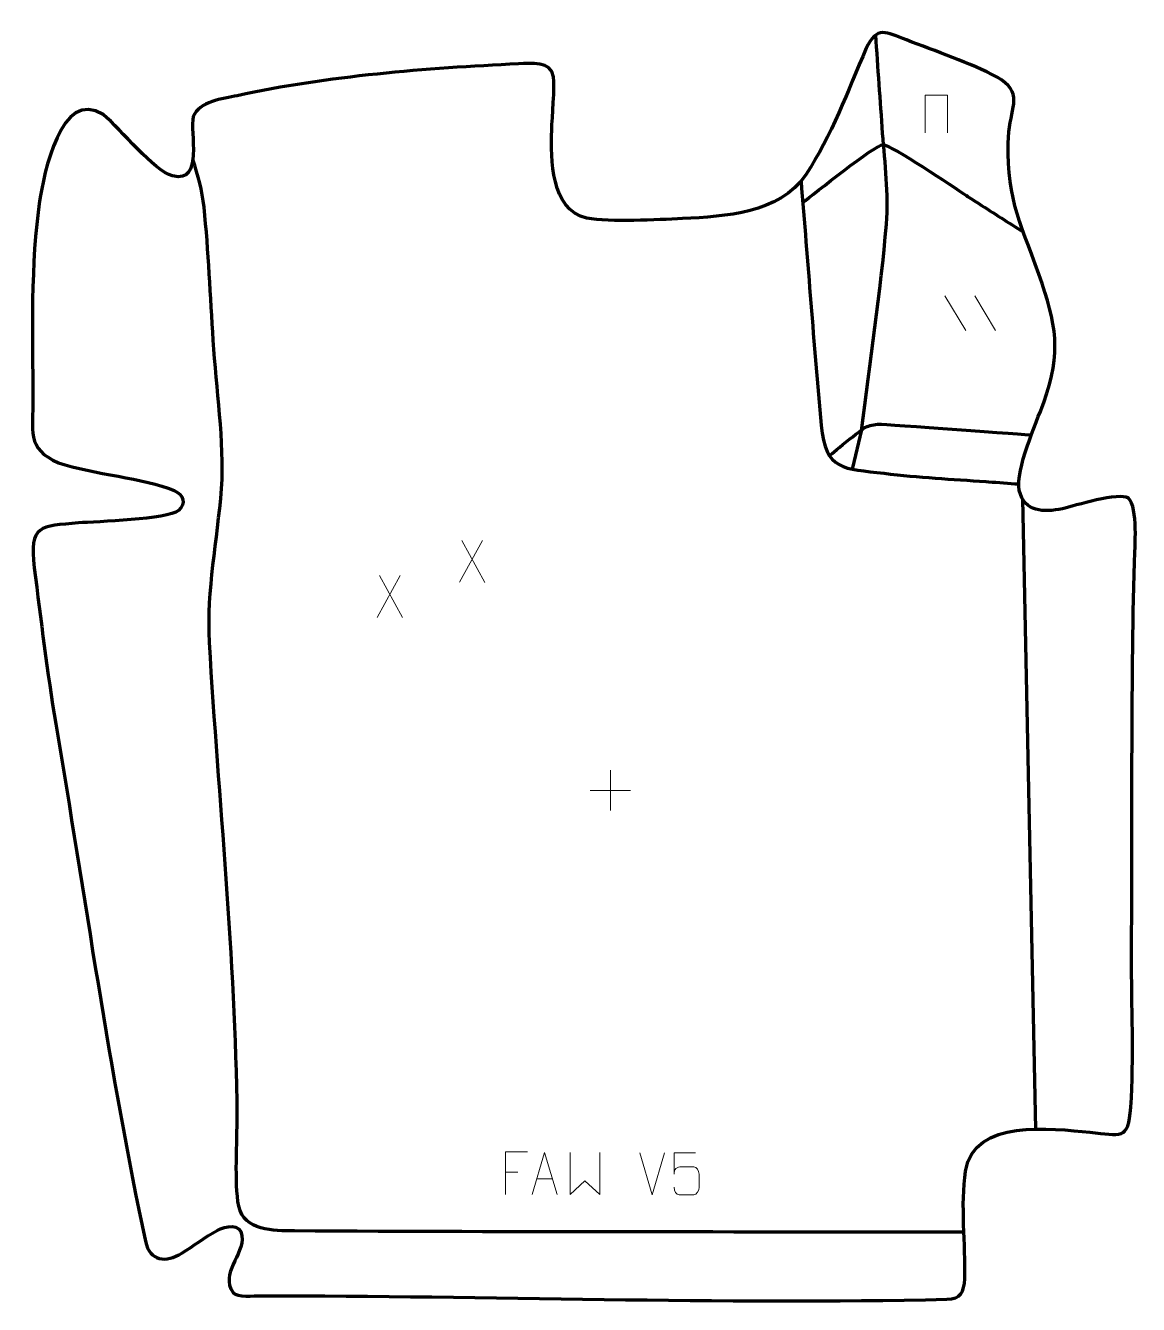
# Model space of a CAD drawing. Header units: millimetres. Extents: x 1002 to 1665, y 32 to 793.
import ezdxf

# ---------------------------------------------------------------- set-up
doc = ezdxf.new("R2010")
doc.units = ezdxf.units.MM
doc.header["$MEASUREMENT"] = 0
doc.layers.add('layer 2', color=7, linetype='Continuous')
doc.layers.add('layer 3', color=7, linetype='Continuous')

msp = doc.modelspace()

# ---------------------------------------------------------------- linework, layer by layer
at = {"layer": 'layer 2', "color": 142, "lineweight": 158}
for points, knots in [([(1499.6749, 552.0286), (1504.588, 592.7299), (1511.1152, 634.3401), (1514.4258, 675.0883), (1514.4258, 675.0883), (1515.9206, 693.4861), (1513.6288, 710.7775), (1512.2255, 729.0357), (1512.2255, 729.0357), (1510.8479, 748.5858), (1509.4811, 768.1366), (1508.1031, 787.6866)], [0, 0, 0, 0, 0.25, 0.25, 0.25, 0.25, 0.5, 0.5, 0.5, 0.5, 1, 1, 1, 1]), ([(1464.6867, 687.9188), (1471.3227, 692.9771), (1507.6785, 722.2927), (1512.3866, 722.315), (1512.3866, 722.315), (1517.4122, 722.3388), (1554.3875, 697.0703), (1561.8527, 692.229), (1561.8527, 692.229), (1564.3884, 690.5846), (1566.927, 688.9458), (1569.469, 687.3112), (1569.469, 687.3112), (1578.3131, 681.6473), (1587.1572, 675.9835), (1596.0013, 670.3196)], [0, 0, 0, 0, 0.2, 0.2, 0.2, 0.2, 0.4, 0.4, 0.4, 0.4, 0.6, 0.6, 0.6, 0.6, 1, 1, 1, 1]), ([(1560.6037, 74.9127), (1427.737, 75.2128), (1294.803, 74.9856), (1161.947, 75.7026), (1161.947, 75.7026), (1149.4041, 75.9491), (1132.2627, 75.6313), (1128.826, 90.4895), (1128.826, 90.4895), (1126.2369, 104.6317), (1127.9816, 128.8247), (1127.9194, 144.2436), (1127.9194, 144.2436), (1127.0698, 238.8059), (1116.8924, 331.7979), (1111.4331, 425.9688), (1111.4331, 425.9688), (1109.8379, 458.6001), (1116.0781, 485.8513), (1118.6288, 517.6445), (1118.6288, 517.6445), (1120.3449, 545.8312), (1115.4359, 577.338), (1113.679, 605.9021), (1113.679, 605.9021), (1112.0533, 632.3336), (1110.8311, 658.7235), (1108.2225, 685.0891), (1108.2225, 685.0891), (1107.17, 695.5967), (1104.5608, 703.6043), (1101.5318, 713.5706)], [0, 0, 0, 0, 0.11111111, 0.11111111, 0.11111111, 0.11111111, 0.22222222, 0.22222222, 0.22222222, 0.22222222, 0.33333333, 0.33333333, 0.33333333, 0.33333333, 0.44444444, 0.44444444, 0.44444444, 0.44444444, 0.55555556, 0.55555556, 0.55555556, 0.55555556, 0.66666667, 0.66666667, 0.66666667, 0.66666667, 0.77777778, 0.77777778, 0.77777778, 0.77777778, 1, 1, 1, 1]), ([(1463.6256, 700.743), (1467.6311, 652.3987), (1471.2355, 603.7729), (1475.5898, 555.493), (1475.5898, 555.493), (1478.0719, 527.9728), (1489.0002, 529.7056), (1513.1902, 526.7311), (1513.1902, 526.7311), (1533.4513, 524.2398), (1553.3479, 523.2374), (1573.6678, 521.8211), (1573.6678, 521.8211), (1573.6678, 521.8211), (1575.1752, 521.7149), (1575.1752, 521.7149), (1575.1752, 521.7149), (1581.2092, 521.28), (1587.2432, 520.8447), (1593.2771, 520.4088)], [0, 0, 0, 0, 0.16666667, 0.16666667, 0.16666667, 0.16666667, 0.33333333, 0.33333333, 0.33333333, 0.33333333, 0.5, 0.5, 0.5, 0.5, 0.66666667, 0.66666667, 0.66666667, 0.66666667, 1, 1, 1, 1]), ([(1480.2633, 536.9783), (1480.2633, 536.9783), (1500.3401, 553.6153), (1502.1922, 554.2767), (1502.1922, 554.2767), (1504.0443, 554.9381), (1507.4838, 555.9965), (1510.1297, 555.9965), (1510.1297, 555.9965), (1512.7756, 555.9965), (1600.7241, 549.592), (1600.7241, 549.592)], [0, 0, 0, 0, 0.25, 0.25, 0.25, 0.25, 0.5, 0.5, 0.5, 0.5, 1, 1, 1, 1])]:
    msp.add_open_spline(points, degree=3, knots=knots, dxfattribs=at)
at = {"layer": 'layer 2', "color": 250, "lineweight": 9}
for points, knots in [([(1537.6272, 729.4775), (1537.6272, 729.4775), (1537.6272, 751.8278), (1537.6272, 751.8278), (1537.6272, 751.8278), (1537.6272, 751.8278), (1550.7455, 751.8278), (1550.7455, 751.8278), (1550.7455, 751.8278), (1550.7455, 751.8278), (1550.7455, 729.4775), (1550.7455, 729.4775)], [0, 0, 0, 0, 0.25, 0.25, 0.25, 0.25, 0.5, 0.5, 0.5, 0.5, 1, 1, 1, 1]), ([(1300.7495, 122.8174), (1300.7495, 122.8174), (1287.6903, 122.8174), (1287.6903, 122.8174), (1287.6903, 122.8174), (1287.6903, 122.8174), (1287.6903, 97.5047), (1287.6903, 97.5047)], [0, 0, 0, 0, 0.33333333, 0.33333333, 0.33333333, 0.33333333, 1, 1, 1, 1]), ([(1303.4695, 97.4155), (1303.4695, 97.4155), (1310.8405, 122.369), (1310.8405, 122.369), (1310.8405, 122.369), (1310.8405, 122.369), (1318.4104, 97.4155), (1318.4104, 97.4155)], [0, 0, 0, 0, 0.33333333, 0.33333333, 0.33333333, 0.33333333, 1, 1, 1, 1]), ([(1326.1243, 122.3641), (1326.1243, 122.3641), (1326.1243, 97.4061), (1326.1243, 97.4061), (1326.1243, 97.4061), (1326.1243, 97.4061), (1334.967, 105.4708), (1334.967, 105.4708), (1334.967, 105.4708), (1334.967, 105.4708), (1343.8094, 97.4067), (1343.8094, 97.4067), (1343.8094, 97.4067), (1343.8094, 97.4067), (1343.8094, 122.3641), (1343.8094, 122.3641)], [0, 0, 0, 0, 0.2, 0.2, 0.2, 0.2, 0.4, 0.4, 0.4, 0.4, 0.6, 0.6, 0.6, 0.6, 1, 1, 1, 1]), ([(1400.8699, 122.1584), (1400.8699, 122.1584), (1388.0182, 122.1584), (1388.0182, 122.1584), (1388.0182, 122.1584), (1388.0185, 117.9278), (1388.0185, 113.6969), (1388.0182, 109.4657), (1388.0182, 109.4657), (1388.0179, 112.7758), (1389.6489, 113.8476), (1392.4609, 113.9081), (1392.4609, 113.9081), (1394.9005, 113.9084), (1397.34, 113.9084), (1399.7792, 113.9081), (1399.7792, 113.9081), (1401.429, 113.9149), (1402.9039, 111.5344), (1402.9324, 109.4657), (1402.9324, 109.4657), (1402.9321, 106.8784), (1402.9321, 104.2908), (1402.9324, 101.7031), (1402.9324, 101.7031), (1402.9786, 99.7437), (1401.4792, 97.3074), (1399.8533, 97.2489), (1399.8533, 97.2489), (1397.8968, 97.2492), (1393.0018, 97.2492), (1391.0448, 97.2489), (1391.0448, 97.2489), (1389.1993, 97.2401), (1388.0922, 99.2049), (1388.0714, 101.756)], [0, 0, 0, 0, 0.1, 0.1, 0.1, 0.1, 0.2, 0.2, 0.2, 0.2, 0.3, 0.3, 0.3, 0.3, 0.4, 0.4, 0.4, 0.4, 0.5, 0.5, 0.5, 0.5, 0.6, 0.6, 0.6, 0.6, 0.7, 0.7, 0.7, 0.7, 0.8, 0.8, 0.8, 0.8, 1, 1, 1, 1])]:
    msp.add_open_spline(points, degree=3, knots=knots, dxfattribs=at)
for points in [[(1549.2931, 632.3914), (1549.2931, 632.3914), (1561.6574, 611.8471), (1561.6574, 611.8471)], [(1567.023, 632.3914), (1567.023, 632.3914), (1579.3873, 611.8471), (1579.3873, 611.8471)], [(1273.9845, 486.7713), (1273.9845, 486.7713), (1260.2439, 461.8755), (1260.2439, 461.8755)], [(1261.6985, 486.7713), (1261.6985, 486.7713), (1275.4391, 461.8178), (1275.4391, 461.8178)], [(1224.9629, 465.8511), (1224.9629, 465.8511), (1211.2223, 440.9553), (1211.2223, 440.9553)], [(1212.6769, 465.8511), (1212.6769, 465.8511), (1226.4175, 440.8976), (1226.4175, 440.8976)], [(1350.1507, 349.9812), (1350.1507, 349.9812), (1350.1507, 326.0033), (1350.1507, 326.0033)], [(1338.1618, 337.9922), (1338.1618, 337.9922), (1362.1397, 337.9922), (1362.1397, 337.9922)], [(1374.9534, 97.1981), (1374.9534, 97.1981), (1367.6316, 122.1517), (1367.6316, 122.1517)], [(1382.2753, 122.1517), (1382.2753, 122.1517), (1374.9535, 97.1981), (1374.9535, 97.1981)], [(1287.6903, 110.7668), (1287.6903, 110.7668), (1294.9616, 110.7668), (1294.9616, 110.7668)], [(1306.1921, 106.6649), (1306.1921, 106.6649), (1315.6878, 106.6649), (1315.6878, 106.6649)]]:
    msp.add_open_spline(points, degree=3, dxfattribs=at)
at = {"layer": 'layer 2', "color": 142, "lineweight": 158}
for points in [[(1494.3851, 530.0581), (1494.3851, 530.0581), (1499.8367, 552.7004), (1499.8367, 552.7004)], [(1595.4559, 511.4604), (1595.4559, 511.4604), (1603.2937, 136.4053), (1603.2937, 136.4053)]]:
    msp.add_open_spline(points, degree=3, dxfattribs=at)
at = {"layer": 'layer 3', "color": 242, "lineweight": 158}
msp.add_open_spline([(1336.0072, 678.5816), (1350.4288, 676.1834), (1377.6567, 677.6043), (1393.088, 678.3649), (1393.088, 678.3649), (1418.4911, 679.6619), (1450.5367, 681.3473), (1466.4017, 704.3696), (1466.4017, 704.3696), (1481.9052, 727.935), (1491.313, 754.1298), (1502.4163, 779.7516), (1502.4163, 779.7516), (1508.737, 793.2704), (1514.2483, 789.4325), (1526.4362, 784.6865), (1526.4362, 784.6865), (1543.2565, 778.197), (1564.6905, 770.9075), (1580.3113, 762.5923), (1580.3113, 762.5923), (1596.2121, 753.4946), (1588.9912, 745.4355), (1587.2995, 730.0272), (1587.2995, 730.0272), (1585.1076, 692.574), (1593.3748, 678.3733), (1605.2725, 645.2233), (1605.2725, 645.2233), (1615.7311, 615.0126), (1618.8702, 599.0982), (1608.1589, 568.9516), (1608.1589, 568.9516), (1603.5435, 556.1514), (1591.3306, 529.3557), (1593.5381, 516.5987), (1593.5381, 516.5987), (1596.5801, 503.26), (1608.0529, 503.5514), (1619.3367, 505.5753), (1619.3367, 505.5753), (1626.5064, 507.3759), (1653.183, 515.8475), (1658.5473, 511.8831), (1658.5473, 511.8831), (1664.5136, 506.1116), (1662.3647, 482.5125), (1662.1182, 473.7778), (1662.1182, 473.7778), (1660.0717, 395.9293), (1660.8841, 317.4193), (1660.3794, 239.4701), (1660.3794, 239.4701), (1660.3833, 209.9525), (1661.9192, 178.7506), (1660.027, 149.4478), (1660.027, 149.4478), (1658.4159, 129.0972), (1654.1556, 132.8701), (1635.4937, 134.4789), (1635.4937, 134.4789), (1612.7762, 136.5377), (1566.5493, 142.9813), (1561.6487, 111.3952), (1561.6487, 111.3952), (1558.4729, 90.9261), (1561.8167, 67.9675), (1561.0599, 47.3026), (1561.0599, 47.3026), (1560.7659, 39.2729), (1558.815, 35.2206), (1550.4396, 35.0316), (1550.4396, 35.0316), (1415.4259, 31.9834), (1277.3622, 37.1861), (1141.9018, 37.1698), (1141.9018, 37.1698), (1137.8808, 37.1693), (1128.0895, 36.0229), (1125.4716, 39.1407), (1125.4716, 39.1407), (1117.3485, 50.582), (1132.0963, 61.0053), (1130.7829, 72.8368), (1130.7829, 72.8368), (1129.8987, 80.8017), (1120.921, 78.5419), (1116.0182, 76.0494), (1116.0182, 76.0494), (1108.119, 71.7294), (1102.3171, 66.9764), (1094.9758, 62.4909), (1094.9758, 62.4909), (1085.4526, 56.6723), (1075.9334, 57.5711), (1073.2477, 69.5444), (1073.2477, 69.5444), (1052.0577, 168.988), (1037.0377, 276.8252), (1019.8787, 377.5638), (1019.8787, 377.5638), (1014.7638, 408.317), (1011.011, 439.5417), (1007.1023, 470.4838), (1007.1023, 470.4838), (1003.8215, 496.4554), (1010.7497, 495.0764), (1033.4719, 497.2198), (1033.4719, 497.2198), (1044.1963, 497.9755), (1086.5461, 499.1241), (1092.9385, 504.6721), (1092.9385, 504.6721), (1097.7916, 508.8842), (1096.1455, 513.9521), (1090.3524, 516.4544), (1090.3524, 516.4544), (1072.2596, 524.2699), (1042.327, 525.8804), (1021.5808, 533.0391), (1021.5808, 533.0391), (1001.9225, 541.1698), (1006.5687, 552.7372), (1006.3218, 571.0056), (1006.3218, 571.0056), (1005.9604, 607.9118), (1004.8884, 652.6191), (1010.2711, 688.8064), (1010.2711, 688.8064), (1012.7301, 704.4136), (1022.9069, 756.6228), (1048.1617, 740.2727), (1048.1617, 740.2727), (1059.1166, 731.4344), (1077.9964, 706.7726), (1089.4809, 703.7856), (1089.4809, 703.7856), (1108.2127, 698.9136), (1099.4052, 730.2731), (1101.7522, 738.9598), (1101.7522, 738.9598), (1105.2655, 748.2427), (1119.4515, 749.6249), (1127.9469, 751.5463), (1127.9469, 751.5463), (1181.5654, 763.2131), (1240.5841, 767.9346), (1295.429, 770.4511), (1295.429, 770.4511), (1303.0392, 770.8003), (1314.7922, 772.3541), (1316.2871, 762.7782), (1316.2871, 762.7782), (1317.2059, 756.8934), (1315.3651, 738.6997), (1315.1667, 731.0513), (1315.1667, 731.0513), (1314.7132, 713.5658), (1314.534, 683.9048), (1336.0072, 678.5816)], degree=3, knots=[0, 0, 0, 0, 0.02439024, 0.02439024, 0.02439024, 0.02439024, 0.04878049, 0.04878049, 0.04878049, 0.04878049, 0.07317073, 0.07317073, 0.07317073, 0.07317073, 0.09756098, 0.09756098, 0.09756098, 0.09756098, 0.12195122, 0.12195122, 0.12195122, 0.12195122, 0.14634146, 0.14634146, 0.14634146, 0.14634146, 0.17073171, 0.17073171, 0.17073171, 0.17073171, 0.19512195, 0.19512195, 0.19512195, 0.19512195, 0.2195122, 0.2195122, 0.2195122, 0.2195122, 0.24390244, 0.24390244, 0.24390244, 0.24390244, 0.26829268, 0.26829268, 0.26829268, 0.26829268, 0.29268293, 0.29268293, 0.29268293, 0.29268293, 0.31707317, 0.31707317, 0.31707317, 0.31707317, 0.34146341, 0.34146341, 0.34146341, 0.34146341, 0.36585366, 0.36585366, 0.36585366, 0.36585366, 0.3902439, 0.3902439, 0.3902439, 0.3902439, 0.41463415, 0.41463415, 0.41463415, 0.41463415, 0.43902439, 0.43902439, 0.43902439, 0.43902439, 0.46341463, 0.46341463, 0.46341463, 0.46341463, 0.48780488, 0.48780488, 0.48780488, 0.48780488, 0.51219512, 0.51219512, 0.51219512, 0.51219512, 0.53658537, 0.53658537, 0.53658537, 0.53658537, 0.56097561, 0.56097561, 0.56097561, 0.56097561, 0.58536585, 0.58536585, 0.58536585, 0.58536585, 0.6097561, 0.6097561, 0.6097561, 0.6097561, 0.63414634, 0.63414634, 0.63414634, 0.63414634, 0.65853659, 0.65853659, 0.65853659, 0.65853659, 0.68292683, 0.68292683, 0.68292683, 0.68292683, 0.70731707, 0.70731707, 0.70731707, 0.70731707, 0.73170732, 0.73170732, 0.73170732, 0.73170732, 0.75609756, 0.75609756, 0.75609756, 0.75609756, 0.7804878, 0.7804878, 0.7804878, 0.7804878, 0.80487805, 0.80487805, 0.80487805, 0.80487805, 0.82926829, 0.82926829, 0.82926829, 0.82926829, 0.85365854, 0.85365854, 0.85365854, 0.85365854, 0.87804878, 0.87804878, 0.87804878, 0.87804878, 0.90243902, 0.90243902, 0.90243902, 0.90243902, 0.92682927, 0.92682927, 0.92682927, 0.92682927, 0.95121951, 0.95121951, 0.95121951, 0.95121951, 1, 1, 1, 1], dxfattribs=at)

doc.saveas('drawing.dxf')
